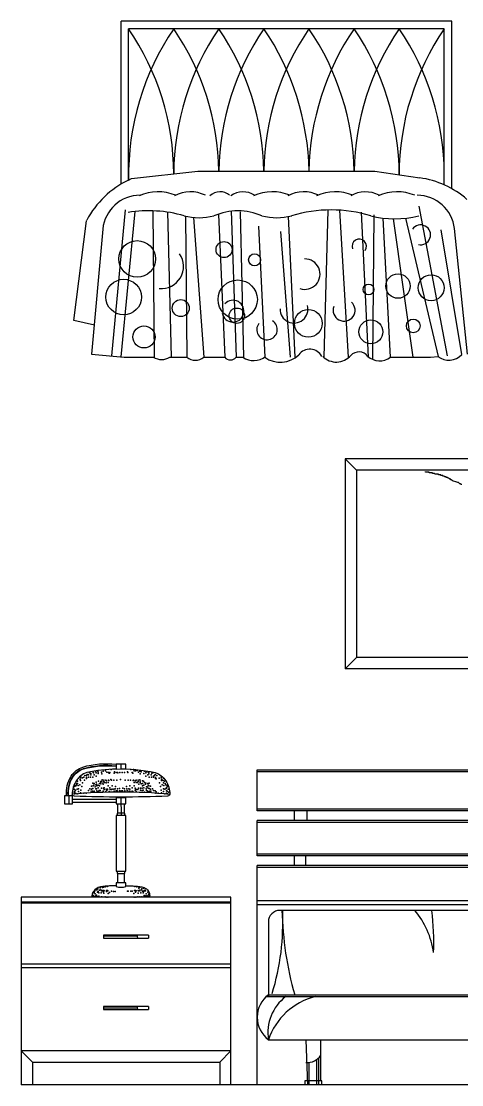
# Model space of a CAD drawing. Header units: inches. Extents: x 18.5 to 61, y 8.5 to 33.3.
# Drawn here: x 25.994 to 27.171, y 12.562 to 15.399 of the extents above; entities that cross this region are included whole.
import ezdxf

# ---------------------------------------------------------------- set-up
doc = ezdxf.new("R2010")
doc.units = ezdxf.units.IN
doc.header["$MEASUREMENT"] = 0
for name, color, linetype in [('02', 2, 'Continuous'), ('1', 1, 'Continuous'), ('4', 4, 'Continuous')]:
    doc.layers.add(name, color=color, linetype=linetype)

msp = doc.modelspace()

# ---------------------------------------------------------------- linework, layer by layer
at = {"layer": '02'}
for p, q in [((27.1238, 15.3792), (26.2811, 15.3792)), ((26.2811, 14.9756), (26.2811, 15.3792)), ((27.1238, 14.9626), (27.1238, 15.3792)), ((27.0558, 14.9063), (27.1318, 14.5065)), ((26.2722, 14.8965), (26.2352, 14.5061)), ((26.2974, 14.8914), (26.2607, 14.5036)), ((26.3456, 14.8934), (26.3489, 14.5027)), ((26.3848, 14.891), (26.3948, 14.5027)), ((26.4332, 14.8792), (26.4367, 14.5027)), ((26.4539, 14.8758), (26.4816, 14.5027)), ((26.5215, 14.8832), (26.5377, 14.5027)), ((26.5547, 14.893), (26.5679, 14.5027)), ((26.579, 14.8907), (26.588, 14.5027)), ((26.7073, 14.878), (26.7246, 14.5027)), ((26.8127, 14.8956), (26.8023, 14.5027)), ((26.8439, 14.8954), (26.867, 14.5027)), ((26.9018, 14.8897), (26.9208, 14.5027)), ((26.9362, 14.8831), (26.9326, 14.4969)), ((26.96, 14.8739), (26.9794, 14.5027)), ((26.9871, 14.872), (27.0403, 14.5027)), ((27.0202, 14.8736), (27.1074, 14.5045)), ((26.2122, 14.8446), (26.1823, 14.5112)), ((26.6277, 14.8526), (26.645, 14.5027)), ((27.1145, 14.8428), (27.1695, 14.5098)), ((27.186, 14.5112), (27.1511, 14.8461)), ((26.6863, 14.8379), (26.712, 14.5027)), ((26.1823, 14.5112), (26.2696, 14.5027)), ((26.2696, 14.5027), (26.347, 14.5027)), ((26.3913, 14.5027), (26.4367, 14.5027)), ((26.4815, 14.5027), (26.5377, 14.5027)), ((26.5679, 14.5027), (26.5858, 14.5027)), ((26.9794, 14.5027), (27.0875, 14.5027)), ((27.0875, 14.5027), (27.1074, 14.5045)), ((26.8894, 14.2017), (26.8594, 14.2317)), ((26.8894, 13.7017), (26.8594, 13.6717)), ((26.26, 13.4173), (26.26, 13.4044)), ((28.3544, 13.3967), (26.6244, 13.3967)), ((26.1213, 13.3327), (26.1213, 13.3116)), ((26.2477, 13.3224), (26.1312, 13.3224)), ((26.2477, 13.3147), (26.1312, 13.3147)), ((26.26, 13.327), (26.2614, 13.28)), ((26.2738, 13.28), (26.2477, 13.28)), ((28.3544, 13.2967), (26.6244, 13.2967)), ((28.3544, 13.2927), (26.6244, 13.2927)), ((26.7244, 13.2667), (26.7244, 13.2927)), ((26.7574, 13.2667), (26.7574, 13.2927)), ((28.3544, 13.2667), (26.6244, 13.2667)), ((28.3544, 13.2617), (26.6244, 13.2617)), ((28.3544, 13.1767), (26.6244, 13.1767)), ((28.3544, 13.1727), (26.6244, 13.1727)), ((26.7244, 13.1467), (26.7244, 13.1727)), ((26.7544, 13.1467), (26.7544, 13.1727)), ((28.3544, 13.1467), (26.6244, 13.1467)), ((28.3544, 13.1417), (26.6244, 13.1417)), ((25.9944, 13.0617), (25.9944, 12.5617)), ((26.5544, 12.5617), (26.5544, 13.0617)), ((28.3544, 13.0527), (26.6244, 13.0527)), ((25.9944, 13.0467), (26.5544, 13.0467)), ((28.3544, 13.0417), (26.6244, 13.0417)), ((26.2144, 12.9609), (26.2144, 12.9529)), ((26.2144, 12.959), (26.3048, 12.959)), ((26.3344, 12.9609), (26.3344, 12.9529)), ((25.9944, 12.8842), (26.5517, 12.8842)), ((25.9944, 12.8742), (26.5517, 12.8742)), ((26.6544, 12.8017), (28.3244, 12.8017)), ((26.2144, 12.7707), (26.2144, 12.7627)), ((26.3344, 12.7707), (26.3344, 12.7627)), ((26.2144, 12.7667), (26.3051, 12.7667)), ((26.7544, 12.6817), (26.7584, 12.5617)), ((26.0244, 12.6217), (25.9944, 12.6517)), ((26.5244, 12.6217), (26.5544, 12.6517)), ((26.7828, 12.6285), (26.7828, 12.5617)), ((26.788, 12.6327), (26.788, 12.5617)), ((26.0244, 12.6217), (26.0244, 12.5617)), ((26.5244, 12.6217), (26.5244, 12.5617)), ((26.7624, 12.6212), (26.7624, 12.5617))]:
    msp.add_line(p, q, dxfattribs=at)
for points in [[(28.1194, 13.6717), (28.1194, 14.2317), (26.8594, 14.2317), (26.8594, 13.6717)], [(28.0894, 14.2017), (28.0894, 13.7017), (26.8894, 13.7017)], [(28.0894, 14.2017), (26.8894, 14.2017), (26.8894, 13.7017)], [(27.171, 14.1633), (27.1692, 14.1633), (27.1673, 14.1651), (27.1655, 14.1651), (27.1637, 14.1669), (27.1618, 14.1687), (27.16, 14.1687), (27.1545, 14.1706), (27.1472, 14.1724), (27.1454, 14.1742), (27.1436, 14.176), (27.1418, 14.176), (27.1399, 14.1779), (27.1381, 14.1779), (27.1363, 14.1797), (27.1345, 14.1797), (27.1326, 14.1815), (27.129, 14.1815), (27.129, 14.1833), (27.1253, 14.1833), (27.1235, 14.1852), (27.1199, 14.1852), (27.1199, 14.187), (27.1144, 14.187), (27.1144, 14.1888), (27.1089, 14.1888), (27.1089, 14.1906), (27.0998, 14.1906), (27.098, 14.1924), (27.0925, 14.1924), (27.0925, 14.1943), (27.0834, 14.1943), (27.0834, 14.1961), (27.0742, 14.1961), (27.0742, 14.1979)], [(28.1194, 13.6717), (26.8594, 13.6717)], [(26.2738, 13.404), (26.2738, 13.4173), (26.2477, 13.4173), (26.2477, 13.4041)], [(26.2738, 13.3114), (26.2738, 13.327), (26.2477, 13.327), (26.2477, 13.3114), (26.2738, 13.3114)], [(26.2515, 13.3114), (26.2515, 13.2861)], [(26.27, 13.2861), (26.27, 13.3114)], [(26.2477, 13.28), (26.2477, 13.1318), (26.2738, 13.1318)], [(26.2713, 13.2861), (26.2502, 13.2861), (26.2502, 13.28)], [(26.2713, 13.28), (26.2713, 13.2861)], [(26.2738, 13.1318), (26.2738, 13.28)], [(26.2502, 13.1318), (26.2502, 13.1257), (26.2713, 13.1257)], [(26.2515, 13.1257), (26.2515, 13.1008)], [(26.27, 13.1008), (26.27, 13.1257)], [(26.2713, 13.1257), (26.2713, 13.1318)], [(26.2477, 13.0928), (26.2452, 13.0927), (26.2422, 13.0926), (26.2392, 13.0925), (26.2363, 13.0924), (26.2333, 13.0922), (26.2304, 13.092), (26.2275, 13.0918), (26.2246, 13.0916), (26.2217, 13.0914), (26.2187, 13.0911), (26.2157, 13.0907), (26.2126, 13.0904), (26.2094, 13.09), (26.2063, 13.0894), (26.2031, 13.0887), (26.2, 13.0876), (26.1969, 13.0862), (26.194, 13.0842), (26.1912, 13.0817), (26.1887, 13.0786)], [(26.2746, 13.0928), (26.2771, 13.0927), (26.2801, 13.0926), (26.2831, 13.0925), (26.2861, 13.0924), (26.289, 13.0922), (26.2919, 13.092), (26.2948, 13.0918), (26.2977, 13.0916), (26.3007, 13.0914), (26.3036, 13.0911), (26.3067, 13.0907), (26.3097, 13.0904), (26.3129, 13.09), (26.3161, 13.0894), (26.3193, 13.0887), (26.3224, 13.0876), (26.3254, 13.0862), (26.3284, 13.0842), (26.3311, 13.0817), (26.3337, 13.0786)], [(26.5544, 13.0617), (25.9944, 13.0617)], [(26.1841, 13.065), (26.1841, 13.0652), (26.1842, 13.0671), (26.1843, 13.0687), (26.1845, 13.07), (26.1847, 13.0711), (26.185, 13.072), (26.1853, 13.0729), (26.1855, 13.0736), (26.1858, 13.0743), (26.186, 13.0748), (26.1863, 13.0754), (26.1866, 13.0759), (26.1869, 13.0763), (26.1872, 13.0768), (26.1875, 13.0772), (26.1879, 13.0777), (26.1883, 13.0781), (26.1887, 13.0786)], [(26.3382, 13.065), (26.33, 13.0636), (26.3122, 13.0625), (26.2881, 13.0619), (26.2609, 13.0617), (26.2336, 13.0619), (26.2097, 13.0625), (26.1921, 13.0636), (26.1841, 13.065)], [(26.3382, 13.065), (26.3382, 13.0652), (26.3381, 13.0671), (26.338, 13.0687), (26.3378, 13.07), (26.3376, 13.0711), (26.3373, 13.072), (26.3371, 13.0729), (26.3368, 13.0736), (26.3366, 13.0743), (26.3363, 13.0748), (26.3361, 13.0754), (26.3358, 13.0759), (26.3355, 13.0763), (26.3352, 13.0768), (26.3348, 13.0772), (26.3345, 13.0777), (26.3341, 13.0781), (26.3337, 13.0786)], [(25.9944, 13.0497), (26.5544, 13.0497)], [(26.3344, 12.9609), (26.2144, 12.9609)], [(26.2144, 12.9529), (26.3344, 12.9529)], [(26.3344, 12.7707), (26.2144, 12.7707)], [(26.2144, 12.7627), (26.3344, 12.7627)], [(26.5544, 12.6517), (25.9944, 12.6517)], [(26.0244, 12.6217), (26.5244, 12.6217)]]:
    msp.add_lwpolyline(points, dxfattribs=at)
for points in [[(26.1153, 13.3327, -0.15616), (26.1273, 13.3848, -0.180266), (26.1591, 13.4093, -0.100872), (26.2477, 13.4167)], [(26.1195, 13.333, -0.156017), (26.1309, 13.3826, -0.179879), (26.1603, 13.4053, -0.100831), (26.2472, 13.4125, -0.100831)], [(26.1206, 13.3331, -0.155978), (26.1318, 13.3821, -0.179774), (26.1606, 13.4043, -0.100821), (26.2471, 13.4115, -0.100821)], [(26.2477, 13.4041, 0.049707), (26.1694, 13.3944, 0.178104), (26.1414, 13.3726, 0.15202), (26.1306, 13.3362)], [(26.2477, 13.4041, -0.064459), (26.3521, 13.3944, -0.178104), (26.3802, 13.3726, -0.15202), (26.3909, 13.3362)], [(26.3909, 13.3362, -0.338174), (26.3853, 13.3318, -0.021936), (26.1362, 13.3318, -0.338174), (26.1306, 13.3362)], [(26.2738, 13.1008), (26.2477, 13.1008), (26.2477, 13.0905, 0.140748), (26.2738, 13.0905), (26.2738, 13.1008)]]:
    msp.add_lwpolyline(points, format="xyb", dxfattribs=at)
msp.add_lwpolyline([(26.1312, 13.3116), (26.1312, 13.3327), (26.1103, 13.3327), (26.1103, 13.3116)], close=True, dxfattribs=at)
for centre, radius in [((26.304, 14.765), 0.0489), ((26.5358, 14.7899), 0.0214), ((26.6175, 14.7627), 0.016), ((26.2678, 14.6633), 0.0475), ((26.5723, 14.6565), 0.0525), ((27.0004, 14.6927), 0.0326), ((27.0887, 14.6882), 0.0346), ((26.9218, 14.6837), 0.0143), ((26.4203, 14.6339), 0.0228), ((26.57, 14.6136), 0.0205), ((26.761, 14.5932), 0.0369), ((26.3221, 14.557), 0.0295), ((26.9279, 14.5706), 0.032), ((27.0411, 14.5864), 0.0183)]:
    msp.add_circle(centre, radius, dxfattribs=at)
for centre, radius, start, end in [((26.3117, 14.8349), 0.1, 90, 174.433), ((26.3591, 14.8192), 0.125, 67.7186, 113.5853), ((26.4459, 14.8533), 0.0909, 63.8059, 117.7352), ((26.5252, 14.9045), 0.0397, 49.9101, 132.5127), ((26.5866, 14.8883), 0.0558, 56.3927, 125.61), ((26.6646, 14.8192), 0.125, 67.7186, 113.5853), ((26.7484, 14.8533), 0.0909, 63.8059, 117.7352), ((26.8326, 14.8192), 0.125, 67.7186, 113.5853), ((26.9132, 14.8653), 0.0788, 61.8362, 119.826), ((26.9976, 14.8192), 0.125, 67.7186, 113.5853), ((27.0517, 14.8349), 0.1, 6.4676, 90), ((26.3338, 14.5433), 0.3502, 74.1412, 98.868), ((26.4691, 15.0342), 0.1591, 255.5739, 284.4261), ((26.573, 14.7297), 0.1635, 66.8901, 113.1099), ((26.6768, 15.0342), 0.1591, 255.5739, 284.4261), ((26.8219, 14.5319), 0.3639, 73.1455, 106.8545), ((26.9915, 15.1291), 0.257, 255.5739, 284.4261), ((27.0608, 14.8293), 0.0265, 256.7, 145.8271), ((26.8969, 14.7987), 0.0193, 324.8906, 199.9302), ((26.3682, 14.7451), 0.0594, 264.8306, 34.3683), ((26.7515, 14.7244), 0.0406, 251.0758, 90.6164), ((26.5599, 14.6257), 0.0291, 190.512, 137.7593), ((26.8564, 14.6284), 0.0293, 159.9651, 46.8025), ((26.7227, 14.6313), 0.0373, 179.4622, 14.6152), ((26.6507, 14.5766), 0.0274, 142.7949, 58.4304), ((26.3691, 14.5395), 0.0429, 239.0465, 301.0978), ((26.4591, 14.5306), 0.0358, 231.1998, 308.8002), ((26.5528, 14.5149), 0.0194, 218.7039, 321.2961), ((26.6148, 14.5458), 0.052, 236.0633, 308.176), ((26.686, 14.5595), 0.0702, 234.0097, 314.5628), ((26.7648, 14.4877), 0.0367, 28.0687, 143.5797), ((26.8358, 14.5411), 0.0512, 224.9073, 318.5618), ((26.896, 14.488), 0.029, 35.7173, 138.5618), ((26.9512, 14.5417), 0.0485, 229.2108, 306.5062), ((27.136, 14.5422), 0.0473, 231.9184, 316.8783), ((26.2585, 11.9484), 1.3942, 84.5501, 95.2605), ((26.0818, 12.9895), 0.6108, 342.4384, 3.4876), ((27.5096, 13.0326), 0.8181, 180.4132, 196.3931), ((26.8743, 12.8835), 0.2231, 7.9125, 39.9431), ((26.415, 12.941), 0.6808, 357.7417, 7.23), ((26.2476, 12.9495), 0.058, 3.3462, 11.3212), ((26.2476, 12.7593), 0.058, 3.3462, 11.3212), ((26.7727, 12.7011), 0.1198, 127.0972, 189.3317), ((26.8226, 12.6245), 0.1776, 104.1855, 161.223), ((26.7585, 12.6641), 0.0431, 264.4363, 326.4411)]:
    msp.add_arc(centre, radius, start, end, dxfattribs=at)
for p in [(26.1762, 13.3938), (26.1864, 13.3948), (26.1874, 13.3938), (26.1935, 13.3969), (26.1945, 13.3938), (26.1986, 13.3979), (26.1996, 13.3958), (26.2088, 13.3958), (26.2129, 13.3979), (26.219, 13.3989), (26.2231, 13.3958), (26.2271, 13.3948), (26.2312, 13.3948), (26.2343, 13.403), (26.2435, 13.3969), (26.2475, 13.3948), (26.2516, 13.3948), (26.2527, 13.3938), (26.2577, 13.3948), (26.2639, 13.3948), (26.27, 13.3948), (26.2782, 13.3969), (26.2792, 13.3948), (26.2874, 13.403), (26.2904, 13.3948), (26.2945, 13.403), (26.2955, 13.3989), (26.2996, 13.3989), (26.3037, 13.3999), (26.3078, 13.3958), (26.3108, 13.3979), (26.3149, 13.3969), (26.3231, 13.3979), (26.3271, 13.3938), (26.3282, 13.3969), (26.3333, 13.3958), (26.3353, 13.3948), (26.3455, 13.3938), (26.1425, 13.3653), (26.1445, 13.3714), (26.1445, 13.3653), (26.1476, 13.3795), (26.1517, 13.3765), (26.1527, 13.3734), (26.1537, 13.3846), (26.1537, 13.3806), (26.1578, 13.3806), (26.1578, 13.3673), (26.1619, 13.3826), (26.1629, 13.3745), (26.1639, 13.3867), (26.169, 13.3867), (26.169, 13.3816), (26.169, 13.3785), (26.17, 13.3897), (26.1741, 13.3887), (26.1741, 13.3826), (26.1792, 13.3826), (26.1802, 13.3918), (26.1802, 13.3887), (26.1853, 13.3826), (26.1853, 13.3663), (26.1894, 13.3887), (26.1894, 13.3653), (26.1945, 13.3846), (26.1945, 13.3694), (26.1996, 13.3918), (26.2006, 13.3714), (26.2037, 13.3653), (26.2068, 13.3704), (26.2068, 13.3683), (26.2098, 13.3908), (26.2098, 13.3714), (26.2108, 13.3755), (26.2118, 13.3663), (26.2149, 13.3745), (26.2149, 13.3704), (26.2169, 13.3683), (26.22, 13.3745), (26.221, 13.3673), (26.222, 13.3724), (26.2261, 13.3683), (26.2271, 13.3745), (26.2282, 13.3734), (26.2292, 13.3928), (26.2303, 13.3928), (26.2333, 13.3765), (26.2353, 13.3745), (26.2414, 13.3745), (26.2425, 13.3928), (26.2496, 13.3745), (26.2598, 13.3765), (26.2721, 13.3745), (26.2802, 13.3745), (26.2864, 13.3745), (26.2925, 13.3928), (26.2935, 13.3734), (26.2945, 13.3745), (26.2955, 13.3683), (26.2986, 13.3724), (26.2996, 13.3724), (26.3016, 13.3745), (26.3016, 13.3683), (26.3047, 13.3683), (26.3067, 13.3745), (26.3067, 13.3704), (26.3108, 13.3755), (26.3118, 13.3908), (26.3118, 13.3714), (26.3118, 13.3683), (26.318, 13.3724), (26.318, 13.3653), (26.321, 13.3714), (26.322, 13.3918), (26.3231, 13.3683), (26.3271, 13.3846), (26.3271, 13.3663), (26.3322, 13.3887), (26.3322, 13.3653), (26.3353, 13.3908), (26.3363, 13.3826), (26.3363, 13.3663), (26.3414, 13.3887), (26.3424, 13.3826), (26.3435, 13.3928), (26.3475, 13.3846), (26.3475, 13.3826), (26.3506, 13.3867), (26.3516, 13.3897), (26.3526, 13.3816), (26.3526, 13.3785), (26.3547, 13.3775), (26.3567, 13.3867), (26.3628, 13.3795), (26.3639, 13.3673), (26.3679, 13.3846), (26.3679, 13.3806), (26.3689, 13.3755), (26.3689, 13.3734), (26.37, 13.3765), (26.373, 13.3734), (26.374, 13.3795), (26.374, 13.3673), (26.3771, 13.3714), (26.3791, 13.3653), (26.1354, 13.35), (26.1354, 13.3419), (26.1364, 13.3571), (26.1364, 13.3378), (26.1374, 13.3602), (26.1374, 13.3449), (26.1394, 13.348), (26.1394, 13.3398), (26.1405, 13.3592), (26.1415, 13.3622), (26.1435, 13.35), (26.1435, 13.3378), (26.1466, 13.3602), (26.1476, 13.351), (26.1476, 13.3439), (26.1507, 13.3622), (26.1527, 13.3408), (26.1537, 13.348), (26.1558, 13.3571), (26.1619, 13.3398), (26.168, 13.3398), (26.1741, 13.3469), (26.1772, 13.351), (26.1813, 13.3449), (26.1823, 13.3582), (26.1823, 13.35), (26.1843, 13.3449), (26.1853, 13.352), (26.1864, 13.3592), (26.1864, 13.3439), (26.1884, 13.3612), (26.1894, 13.3449), (26.1904, 13.3429), (26.1915, 13.3561), (26.1935, 13.3622), (26.1935, 13.351), (26.1955, 13.3632), (26.1955, 13.351), (26.1966, 13.3592), (26.1966, 13.3459), (26.1986, 13.3419), (26.1996, 13.3612), (26.1996, 13.3541), (26.2006, 13.3439), (26.2027, 13.3469), (26.2037, 13.3592), (26.2047, 13.3469), (26.2068, 13.3643), (26.2088, 13.3531), (26.2129, 13.3632), (26.2129, 13.3449), (26.2139, 13.3531), (26.2159, 13.3541), (26.2159, 13.349), (26.22, 13.3439), (26.221, 13.35), (26.2231, 13.348), (26.2251, 13.35), (26.2251, 13.349), (26.2261, 13.3592), (26.2292, 13.3439), (26.2312, 13.3541), (26.2322, 13.349), (26.2353, 13.349), (26.2373, 13.3592), (26.2373, 13.35), (26.2414, 13.35), (26.2424, 13.3449), (26.2455, 13.351), (26.2465, 13.3571), (26.2475, 13.3459), (26.2506, 13.3459), (26.2516, 13.351), (26.2567, 13.352), (26.2567, 13.3459), (26.2608, 13.3459), (26.2649, 13.3459), (26.266, 13.3531), (26.27, 13.351), (26.2711, 13.3459), (26.2751, 13.3571), (26.2762, 13.351), (26.2772, 13.3469), (26.2813, 13.351), (26.2823, 13.3449), (26.2843, 13.3592), (26.2843, 13.35), (26.2843, 13.3449), (26.2904, 13.3541), (26.2904, 13.3449), (26.2925, 13.3439), (26.2955, 13.3592), (26.2986, 13.3531), (26.2986, 13.348), (26.3006, 13.35), (26.3016, 13.349), (26.3016, 13.3439), (26.3057, 13.349), (26.3078, 13.3531), (26.3088, 13.3632), (26.3129, 13.3531), (26.3129, 13.348), (26.3149, 13.3643), (26.3169, 13.3531), (26.3169, 13.3469), (26.318, 13.3592), (26.32, 13.348), (26.322, 13.3612), (26.322, 13.3541), (26.3231, 13.3419), (26.3261, 13.3632), (26.3282, 13.351), (26.3292, 13.3561), (26.3292, 13.3469), (26.3302, 13.3561), (26.3302, 13.3459), (26.3312, 13.3429), (26.3333, 13.3612), (26.3333, 13.3531), (26.3353, 13.3592), (26.3353, 13.3439), (26.3363, 13.352), (26.3373, 13.3449), (26.3394, 13.3582), (26.3394, 13.35), (26.3404, 13.3449), (26.3445, 13.351), (26.3475, 13.3469), (26.3516, 13.3459), (26.3537, 13.3398), (26.3547, 13.3429), (26.3598, 13.3398), (26.3659, 13.3571), (26.3679, 13.348), (26.3689, 13.3408), (26.371, 13.3622), (26.374, 13.351), (26.374, 13.3439), (26.3751, 13.3602), (26.3781, 13.35), (26.3781, 13.3378), (26.3802, 13.3622), (26.3812, 13.352), (26.3822, 13.3551), (26.3822, 13.3459), (26.3822, 13.3398), (26.3842, 13.3602), (26.3842, 13.3449), (26.3853, 13.3571), (26.3853, 13.3378), (26.3863, 13.35), (26.3873, 13.3419), (26.1935, 13.0818), (26.1965, 13.0815), (26.1992, 13.0848), (26.2047, 13.087), (26.2072, 13.0818), (26.211, 13.088), (26.2143, 13.0886), (26.2186, 13.0897), (26.2241, 13.0902), (26.2974, 13.0902), (26.3029, 13.0897), (26.3081, 13.0861), (26.3097, 13.0875), (26.3155, 13.0818), (26.316, 13.0845), (26.3206, 13.0859), (26.1862, 13.0662), (26.1883, 13.0643), (26.1889, 13.0752), (26.1889, 13.0741), (26.19, 13.0774), (26.1902, 13.0641), (26.1919, 13.0709), (26.1938, 13.0657), (26.1954, 13.0676), (26.1954, 13.0635), (26.1982, 13.0758), (26.1992, 13.0643), (26.2001, 13.0771), (26.202, 13.0739), (26.202, 13.0651), (26.2033, 13.0807), (26.208, 13.0733), (26.2088, 13.0788), (26.2088, 13.0627), (26.2096, 13.0632), (26.2123, 13.0799), (26.2134, 13.076), (26.2151, 13.0801), (26.2153, 13.0728), (26.2156, 13.0793), (26.2183, 13.0627), (26.2213, 13.0624), (26.2222, 13.0796), (26.2222, 13.0774), (26.2249, 13.0796), (26.2252, 13.0788), (26.2257, 13.0624), (26.2265, 13.072), (26.2304, 13.075), (26.235, 13.0777), (26.2404, 13.0771), (26.2454, 13.0774), (26.2781, 13.078), (26.28, 13.0785), (26.2871, 13.0777), (26.2906, 13.078), (26.295, 13.072), (26.2958, 13.0624), (26.2966, 13.0796), (26.2991, 13.0758), (26.2994, 13.0796), (26.3002, 13.0624), (26.301, 13.0788), (26.3056, 13.063), (26.3062, 13.0728), (26.3064, 13.0801), (26.3075, 13.0793), (26.3108, 13.0627), (26.3114, 13.0804), (26.3114, 13.0793), (26.3135, 13.0733), (26.3168, 13.0632), (26.3182, 13.0785), (26.3195, 13.0739), (26.3215, 13.0771), (26.3223, 13.0796), (26.3223, 13.0643), (26.3228, 13.0665), (26.3253, 13.0638), (26.3255, 13.081), (26.3264, 13.0788), (26.3269, 13.066), (26.328, 13.0706), (26.3307, 13.0654), (26.3313, 13.0641), (26.3326, 13.0752), (26.334, 13.0698), (26.3348, 13.0681), (26.3351, 13.0695)]:
    msp.add_point(p, dxfattribs=at)
at = {"layer": '1'}
msp.add_line((28.9844, 12.5617), (25.9944, 12.5617), dxfattribs=at)
at = {"layer": '4'}
for p, q in [((27.1438, 15.3992), (26.2611, 15.3992)), ((26.2611, 14.9649), (26.2611, 15.3992)), ((27.1438, 14.9525), (27.1438, 15.3992)), ((26.2892, 14.9795), (26.4655, 14.9992)), ((26.4655, 14.9992), (26.9384, 14.9992)), ((26.9384, 14.9992), (27.0583, 14.9816)), ((26.2807, 14.9754), (26.2892, 14.9795)), ((26.1683, 14.8671), (26.1692, 14.8688)), ((26.1345, 14.6011), (26.1683, 14.8671)), ((26.1899, 14.5886), (26.1345, 14.6011)), ((26.6244, 13.1727), (26.6244, 13.2667)), ((26.6244, 12.5617), (26.6244, 13.1467)), ((26.65, 12.7967), (28.3289, 12.7967)), ((26.6544, 12.6817), (28.3244, 12.6817)), ((26.7944, 12.5717), (26.7944, 12.6817))]:
    msp.add_line(p, q, dxfattribs=at)
for points in [[(26.6244, 13.2927), (26.6244, 13.4017), (28.3544, 13.4017), (28.3544, 13.2967)], [(26.7974, 12.5617), (26.7974, 12.5717), (26.7514, 12.5717), (26.7514, 12.5617)]]:
    msp.add_lwpolyline(points, dxfattribs=at)
msp.add_lwpolyline([(28.3244, 12.7967), (28.3244, 12.9967, 0.414214), (28.2944, 13.0267), (26.6844, 13.0267, 0.414214), (26.6544, 12.9967), (26.6544, 12.7967)], format="xyb", dxfattribs=at)
for centre, radius, start, end in [((26.9747, 14.9885), 0.6937, 145.7192, 181.0643), ((25.708, 14.9885), 0.6937, 0.2948, 34.2808), ((27.0951, 14.9885), 0.6937, 145.7192, 179.7072), ((25.8284, 14.9885), 0.6937, 0.884, 34.2808), ((27.2154, 14.9885), 0.6937, 145.7192, 179.116), ((25.9487, 14.9885), 0.6937, 0.884, 34.2808), ((27.3358, 14.9885), 0.6937, 145.7192, 179.116), ((26.0691, 14.9885), 0.6937, 0.884, 34.2808), ((27.4562, 14.9885), 0.6937, 145.7192, 179.116), ((26.1895, 14.9885), 0.6937, 0.884, 34.2808), ((27.5766, 14.9885), 0.6937, 145.7192, 179.116), ((26.3099, 14.9885), 0.6937, 0.0939, 34.2808), ((27.6969, 14.9885), 0.6937, 145.7192, 179.9033), ((26.4302, 14.9885), 0.6937, 0.2948, 34.2808), ((26.3893, 14.7502), 0.25, 115.7542, 151.6831), ((27.0219, 14.7342), 0.25, 49.4178, 81.6397), ((26.6994, 12.7417), 0.075, 126.8699, 233.1301)]:
    msp.add_arc(centre, radius, start, end, dxfattribs=at)

doc.saveas('drawing.dxf')
